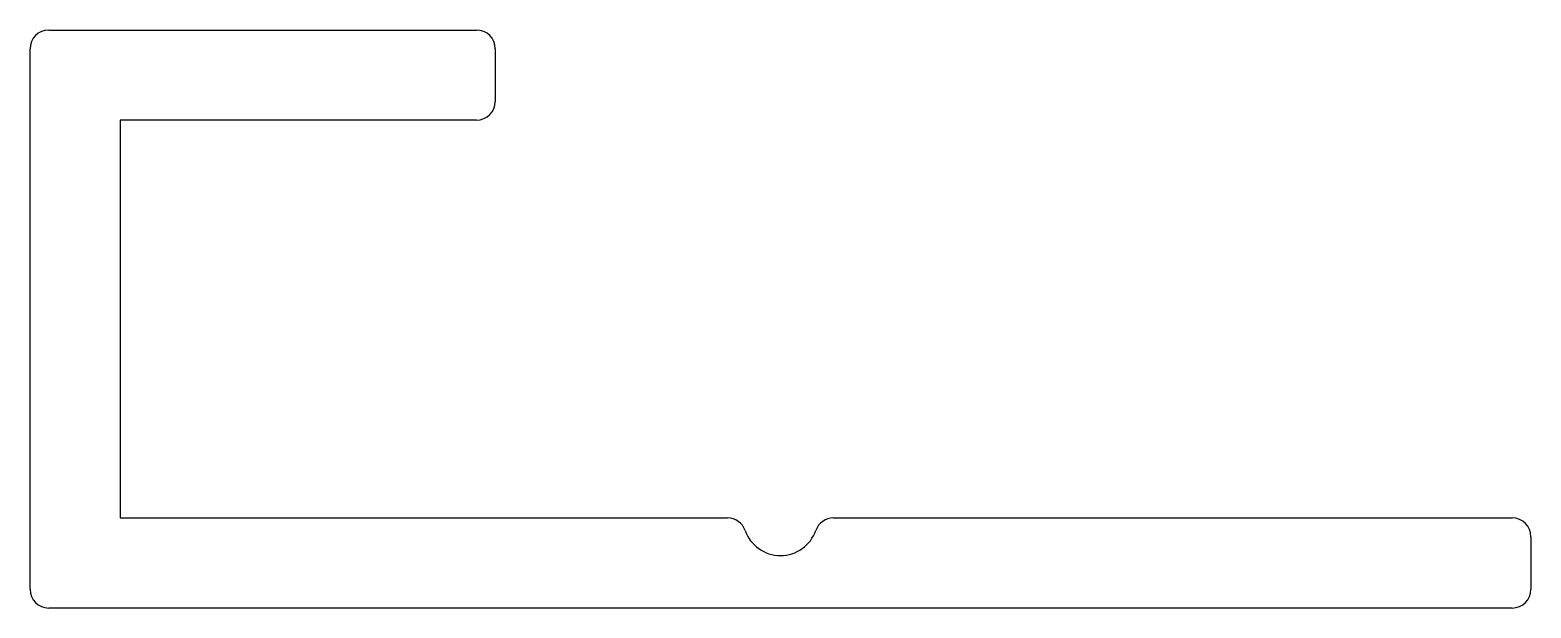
# Model space of a CAD drawing. Extents: x 675.8 to 695.8, y 774.5 to 782.2.
import ezdxf

# ---------------------------------------------------------------- set-up
doc = ezdxf.new("R2010")
doc.units = 0
doc.layers.get('0').update_dxf_attribs({"linetype": 'CONTINUOUS'})

msp = doc.modelspace()

# ---------------------------------------------------------------- linework, layer by layer
for p, q in [((676.06, 782.19), (681.76, 782.19)), ((675.81, 774.74), (675.81, 781.94)), ((682.01, 781.94), (682.01, 781.24)), ((677.01, 780.99), (677.01, 775.69)), ((681.76, 780.99), (677.01, 780.99)), ((677.01, 775.69), (685.103, 775.69)), ((686.517, 775.69), (695.56, 775.69)), ((695.81, 775.44), (695.81, 774.74)), ((695.56, 774.49), (676.06, 774.49))]:
    msp.add_line(p, q)
for centre, radius, start, end in [((676.06, 781.94), 0.25, 90, 180), ((681.76, 781.94), 0.25, 0, 90), ((681.76, 781.24), 0.25, 270, 0), ((685.103, 775.44), 0.25, 19.4712, 90), ((686.517, 775.44), 0.25, 90, 160.5288), ((695.56, 775.44), 0.25, 0, 90), ((685.81, 775.69), 0.5, 199.4712, 340.5288), ((676.06, 774.74), 0.25, 180, 270), ((695.56, 774.74), 0.25, 270, 0)]:
    msp.add_arc(centre, radius, start, end)

doc.saveas('drawing.dxf')
